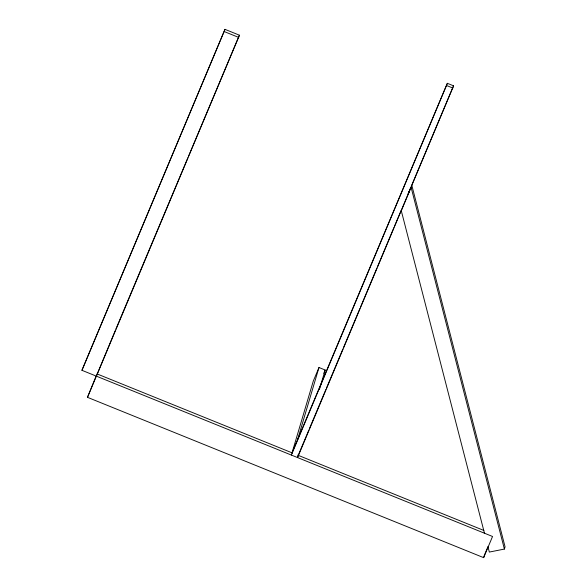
<?xml version="1.0" encoding="UTF-8"?>
<svg xmlns="http://www.w3.org/2000/svg" width="587" height="587" viewBox="0 0 587 587"><rect width="100%" height="100%" fill="white"/><g stroke="black" fill="none" stroke-linecap="round" stroke-linejoin="round"><path stroke-width="0.88" d="M81.938 370.309L224.99 29.35L239.43 35.198L87.485 397.326L483.644 557.65L492.544 536.481L81.938 370.309L224.99 29.35M87.485 397.326L96.019 376.355M96.378 376.157L115.155 330.833M297.697 439.347L318.99 367.506L325.183 370.015L319.467 389.291M298.225 455.329L297.558 457.574L453.553 85.819L447.36 83.31L292.033 452.819M484.466 533.209L401.295 210.784L411.604 186.13M318.99 367.506L313.326 380.978L291.365 455.064L447.36 83.31M483.644 557.65L484.312 555.405M488.061 547.143L489.331 552.066L504.394 549.072L505.062 546.827L411.825 185.382M115.866 329.146L187.943 157.676M188.654 155.988L239.43 35.198M323.767 373.383L325.183 370.015M298.578 454.485L308.865 430.014M309.569 428.327L325.88 389.526M326.592 387.838L342.903 349.03M343.615 347.343L359.926 308.535M360.638 306.847L376.949 268.039M377.661 266.351L393.972 227.543M394.684 225.856L401.068 210.674M408.156 193.798L409.22 191.274M409.931 189.586L410.643 187.899M411.707 185.367L453.553 85.819M484.649 554.59L488.076 546.446M408.303 193.651L409.359 191.171M410.064 189.513L410.768 187.862M446.692 85.555L452.885 88.065M224.322 31.595L238.762 37.443M97.046 373.912L292.575 453.039M297.675 455.108L483.857 530.45M411.157 187.627L504.394 549.072"/></g></svg>
